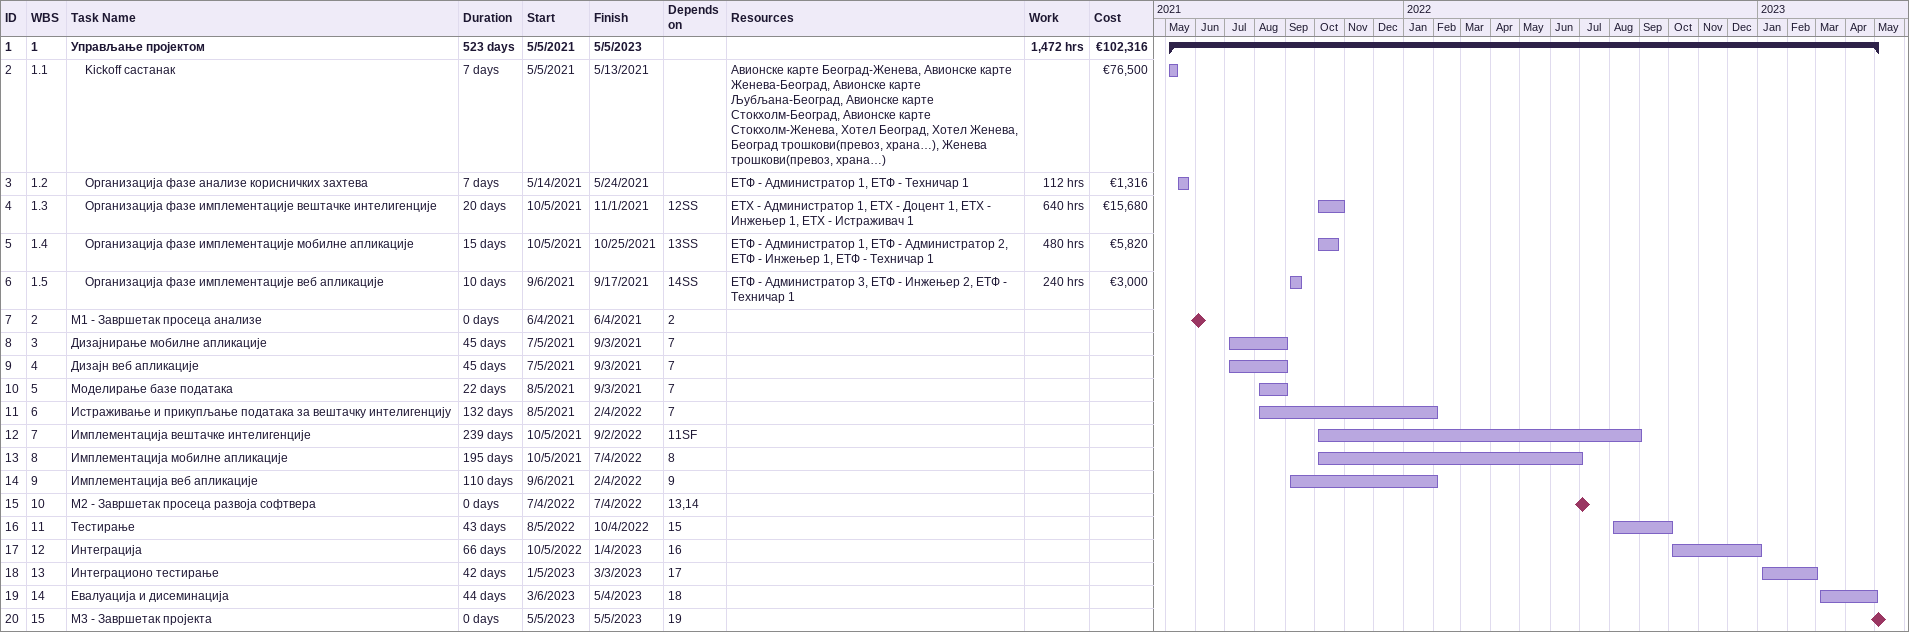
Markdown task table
| ID | WBS | Task | Duration | Start | Finish | Predecessors | Resources | Work (h) | Cost (€) |
|---|---|---|---|---|---|---|---|---|---|
| 1 | 1 | **Управљање пројектом** | 523d | 2021-05-05 | 2023-05-05 |  |  | 1472 | 102316 |
| 2 | 1.1 | Kickoff састанак | 7d | 2021-05-05 | 2021-05-13 |  | Авионске карте Београд-Женева, Авионске карте Женева-Београд, Авионске карте Љубљана-Београд, Авионске карте Стокхолм-Београд, Авионске карте Стокхолм-Женева, Хотел Београд, Хотел Женева, Београд трошкови(превоз, храна…), Женева трошкови(превоз, храна…) |  | 76500 |
| 3 | 1.2 | Организација фазе анализе корисничких захтева | 7d | 2021-05-14 | 2021-05-24 |  | ЕТФ - Администратор 1, ЕТФ - Техничар 1 | 112 | 1316 |
| 4 | 1.3 | Организација фазе имплементације вештачке интелигенције | 20d | 2021-10-05 | 2021-11-01 | 12SS | ЕТХ - Администратор 1, ЕТХ - Доцент 1, ЕТХ - Инжењер 1, ЕТХ - Истраживач 1 | 640 | 15680 |
| 5 | 1.4 | Организација фазе имплементације мобилне апликације | 15d | 2021-10-05 | 2021-10-25 | 13SS | ЕТФ - Администратор 1, ЕТФ - Администратор 2, ЕТФ - Инжењер 1, ЕТФ - Техничар 1 | 480 | 5820 |
| 6 | 1.5 | Организација фазе имплементације веб апликације | 10d | 2021-09-06 | 2021-09-17 | 14SS | ЕТФ - Администратор 3, ЕТФ - Инжењер 2, ЕТФ - Техничар 1 | 240 | 3000 |
| 7 | 2 | М1 - Завршетак просеца анализе | 0d | 2021-06-04 | 2021-06-04 | 2 |  |  |  |
| 8 | 3 | Дизајнирање мобилне апликације | 45d | 2021-07-05 | 2021-09-03 | 7 |  |  |  |
| 9 | 4 | Дизајн веб апликације | 45d | 2021-07-05 | 2021-09-03 | 7 |  |  |  |
| 10 | 5 | Моделирање базе података | 22d | 2021-08-05 | 2021-09-03 | 7 |  |  |  |
| 11 | 6 | Истраживање и прикупљање података за вештачку интелигенцију | 132d | 2021-08-05 | 2022-02-04 | 7 |  |  |  |
| 12 | 7 | Имплементација вештачке интелигенције | 239d | 2021-10-05 | 2022-09-02 | 11SF |  |  |  |
| 13 | 8 | Имплементација мобилне апликације | 195d | 2021-10-05 | 2022-07-04 | 8 |  |  |  |
| 14 | 9 | Имплементација веб апликације | 110d | 2021-09-06 | 2022-02-04 | 9 |  |  |  |
| 15 | 10 | М2 - Завршетак просеца развоја софтвера | 0d | 2022-07-04 | 2022-07-04 | 13, 14 |  |  |  |
| 16 | 11 | Тестирање | 43d | 2022-08-05 | 2022-10-04 | 15 |  |  |  |
| 17 | 12 | Интеграција | 66d | 2022-10-05 | 2023-01-04 | 16 |  |  |  |
| 18 | 13 | Интеграционо тестирање | 42d | 2023-01-05 | 2023-03-03 | 17 |  |  |  |
| 19 | 14 | Евалуација и дисеминација | 44d | 2023-03-06 | 2023-05-04 | 18 |  |  |  |
| 20 | 15 | М3 - Завршетак пројекта | 0d | 2023-05-05 | 2023-05-05 | 19 |  |  |  |
